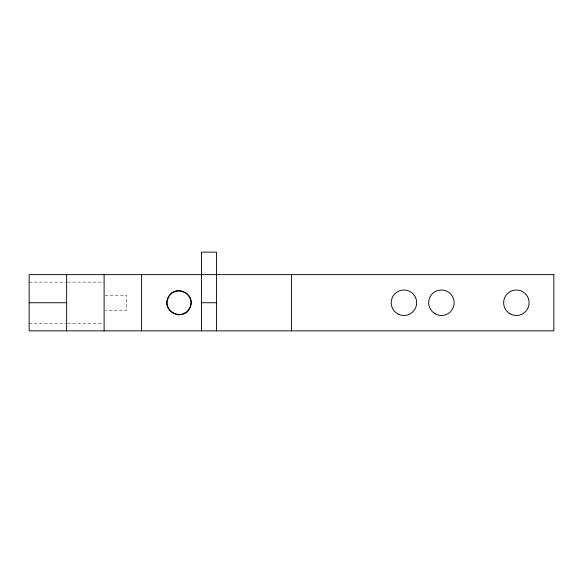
<?xml version="1.0" encoding="UTF-8"?>
<svg xmlns="http://www.w3.org/2000/svg" width="583" height="583" viewBox="0 0 583 583"><rect width="100%" height="100%" fill="white"/><g stroke="black" fill="none" stroke-linecap="round" stroke-linejoin="round"><path stroke-width="0.44" stroke-dasharray="2.92 2.19" d="M29.15 282.128L65.733 282.128M67.519 282.128L104.109 282.128M105.006 295.246L126.591 295.246L126.591 310.236L105.006 310.236M29.15 323.354L65.733 323.354M67.519 323.354L102.324 323.354"/><path stroke-width="0.87" d="M167.999 298.117C161.338 312.116 184.847 321.918 190.131 307.372C196.784 293.373 173.282 283.564 167.999 298.117L169.106 296.055M190.131 307.372L186.677 312.007L181.43 314.499M169.449 295.581L171.905 293.118M172.379 292.783L175.549 291.274M176.117 291.114L176.7 290.983A10.917 9.977 -0.4 0 1 181.451 290.917M29.15 302.745L66.63 302.745M201.55 302.745L216.541 302.745M176.7 314.499L172.874 313.013M182.574 291.274L185.744 292.783M172.379 312.699L169.806 310.367L167.999 307.372M186.225 293.118L188.681 295.581L190.131 298.117M291.5 274.637L291.5 330.853M216.541 330.853L216.541 252.148L201.55 252.148L201.55 330.853M141.589 274.637L141.589 330.853M104.109 274.637L104.109 330.853M66.63 274.637L66.63 330.853M190.043 298.161A11.252 10.312 90 0 1 190.043 307.328M167.926 307.409A11.252 10.552 88.1 0 1 167.889 298.066M180.264 314.747A10.917 9.977 -0.4 0 1 177.268 314.674M553.85 274.637L29.15 274.637L29.15 330.853L553.85 330.853L553.85 274.637M397.562 313.778A12.746 12.746 0 0 0 416.677 302.745A12.746 12.746 0 0 0 397.562 291.711A12.746 12.746 0 0 0 397.562 313.778M510.001 313.778A12.746 12.746 0 0 0 529.116 302.745A12.746 12.746 0 0 0 510.001 291.711A12.746 12.746 0 0 0 510.001 313.778M435.042 313.778A12.746 12.746 0 0 0 454.157 302.745A12.746 12.746 0 0 0 435.042 291.711A12.746 12.746 0 0 0 435.042 313.778"/></g></svg>
